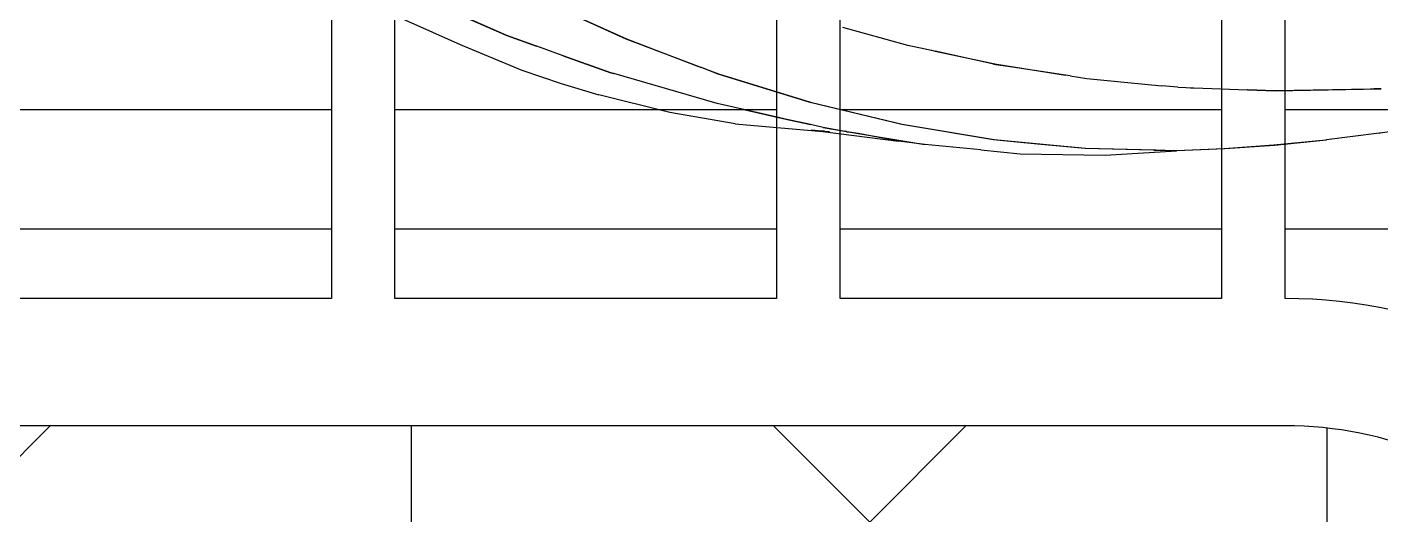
# Model space of a CAD drawing. Header units: millimetres. Extents: x -12551121 to 353735, y 112272 to 285506.
# Drawn here: x 99778 to 100843, y 176681 to 177065 of the extents above; entities that cross this region are included whole.
import ezdxf

# ---------------------------------------------------------------- set-up
doc = ezdxf.new("R2010")
doc.units = ezdxf.units.MM
doc.header["$MEASUREMENT"] = 0
doc.layers.add('+AT9-HATCH', color=8, linetype='Continuous')
doc.layers.add('+AT9_Hardscape', color=1, linetype='Continuous')

# ---------------------------------------------------------------- blocks, each defined once
blk = doc.blocks.new('cabana')
at = {"layer": '+AT9_Hardscape', "color": 1}
for p, q in [((-899.1, 857.3), (-942.5, 797.3)), ((-943.3, 759.8), (-907.6, 809.8)), ((-907.8, 809.5), (-943.3, 759.8)), ((-942.5, 797.3), (-972.2, 753.9)), ((-956.1, 738.8), (-943.3, 759.8)), ((-943.3, 759.8), (-956.1, 738.8)), ((-972.2, 753.9), (-988.9, 725.8)), ((-967.9, 719.7), (-956.3, 738.5)), ((-956.3, 738.6), (-956.2, 738.7)), ((-956.3, 738.5), (-956.3, 738.6)), ((-956.1, 738.8), (-956.2, 738.7)), ((-988.9, 725.8), (-1003.8, 698.6)), ((-988.7, 685.8), (-967.9, 719.7)), ((-967.9, 719.7), (-988.7, 685.8)), ((-1028.8, 646.9), (-1003.8, 698.6)), ((-965.2, 668.6), (-941.7, 700.8)), ((-941.8, 700.4), (-965.1, 668.4)), ((-1029.5, 608.9), (-989.8, 683.7)), ((-989.8, 683.7), (-988.7, 685.8)), ((-988.7, 685.8), (-989.8, 683.7)), ((-965.1, 668.4), (-997.9, 617.3)), ((-997.6, 618), (-965.2, 668.6)), ((-1048.1, 598.4), (-1028.8, 646.9)), ((-998.8, 616.3), (-997.6, 618)), ((-997.9, 617.3), (-997.6, 618)), ((-1038.9, 588.5), (-1029.5, 608.9)), ((-1007, 603.5), (-999.7, 614.9)), ((-1000.9, 612.6), (-1006.9, 603.2)), ((-999, 615.4), (-1000.9, 612.6)), ((-1000.9, 612.6), (-999.7, 614.9)), ((-999.7, 614.9), (-998.8, 616.3)), ((-997.9, 617.3), (-999, 615.4)), ((-998.8, 616.3), (-999, 615.4)), ((-1048.1, 598.4), (-1068.1, 532.3)), ((-1043.7, 537.4), (-1007, 603.5)), ((-1006.9, 603.2), (-1043.6, 537.1)), ((-1038.9, 588.5), (-1051.5, 561)), ((-1050.6, 563.1), (-1038.9, 588.5)), ((-1060.8, 540.7), (-1051.4, 561.4)), ((-1051.5, 561), (-1060.8, 540.7)), ((-1051.5, 561), (-1051.4, 561.4)), ((-1051.4, 561.4), (-1050.6, 563.1)), ((-1068.1, 532.3), (-1087.8, 475.6)), ((-1075.4, 470.3), (-1043.7, 537.4)), ((-1043.6, 537.1), (-1075.3, 469.9)), ((-1068.1, 532.3), (-1069.2, 527.2)), ((-1068.1, 531), (-1067.7, 533)), ((-1067.7, 533), (-1065.3, 540.9)), ((-1065.1, 531.4), (-1060.8, 540.7)), ((-1065.1, 531.4), (-1071.8, 514)), ((-1071.6, 515), (-1065.1, 531.4)), ((-1065.1, 531.4), (-1065.1, 531.4)), ((-1072.4, 512.5), (-1094.5, 455.7)), ((-1075.4, 505.4), (-1072.2, 513.7)), ((-1071.8, 514), (-1072.4, 512.5)), ((-1072.2, 513.7), (-1072.4, 512.5)), ((-1072.2, 513.7), (-1071.6, 515)), ((-1071.8, 514), (-1071.6, 515)), ((-1087.8, 475.6), (-1075.4, 505.4)), ((-991.1, 500.2), (-1015.3, 453.1)), ((-1102, 402.3), (-1075.4, 470.3)), ((-1075.3, 469.9), (-1101.9, 401.8)), ((-1094.5, 455.7), (-1087.8, 475.6)), ((-1107.8, 413.5), (-1094.5, 455.7)), ((-1094.5, 455.7), (-1094.5, 455.7)), ((-1015.4, 453), (-1023.2, 435.4)), ((-1024.4, 432.8), (-1044.4, 387.7)), ((-1044, 389.9), (-1024.4, 432.8)), ((-1023.2, 435.4), (-1024.4, 432.8)), ((-1107.8, 413.5), (-1117.1, 384.1)), ((-1101.9, 401.8), (-1112.7, 367.5)), ((-1112.4, 369.1), (-1102, 402.3)), ((-1117.1, 384.1), (-1131.9, 318.8)), ((-1044.5, 387.6), (-1064, 336.3)), ((-1048.7, 377.7), (-1044.2, 389.6)), ((-1048.7, 377.7), (-1044.7, 388.3)), ((-1044.7, 388.3), (-1044.2, 389.6)), ((-1044.2, 389.6), (-1044, 389.9)), ((-1064, 336.3), (-1048.7, 377.7)), ((-1123.6, 333.2), (-1112.4, 369.1)), ((-1112.7, 367.5), (-1123.5, 332.7)), ((-1112.7, 367.5), (-1112.4, 369.1)), ((-1123.5, 332.7), (-1136, 279.6)), ((-1135.9, 281), (-1123.6, 333.2)), ((-1065.3, 332.8), (-1069.9, 320.6)), ((-1065.3, 332.8), (-1064, 336.3)), ((-1069.9, 320.6), (-1087.7, 263.9)), ((-1131.9, 318.8), (-1140.1, 263.3)), ((-1140.1, 263.3), (-1136.1, 280.3)), ((-1136.2, 279), (-1140, 262.8)), ((-1136.1, 280.3), (-1136.2, 279)), ((-1136, 279.6), (-1136.2, 279)), ((-1136.1, 280.3), (-1135.9, 281)), ((-1136, 279.6), (-1135.9, 281)), ((-1146.2, 226.2), (-1140.1, 263.3)), ((-1140, 262.8), (-1146.1, 225.7)), ((-1091.5, 252), (-1087.7, 263.9)), ((-1093.1, 245.6), (-1093.9, 242.2)), ((-1091.5, 252), (-1093.1, 245.6)), ((-1093.1, 245.6), (-1093.1, 245.6)), ((-1091.5, 252), (-1091.5, 252)), ((-1094.5, 239.6), (-1104.8, 198.6)), ((-1094.5, 239.6), (-1094.6, 239.7)), ((-1093.9, 242.2), (-1094.5, 239.6)), ((-1093.9, 242.2), (-1093.9, 242.2)), ((-1151.6, 187.3), (-1146.2, 226.2)), ((-1146.1, 225.7), (-1151.6, 186.8)), ((-1104.8, 198.5), (-1110, 177.6)), ((-1109.9, 178.1), (-1104.8, 198.5)), ((-1104.8, 198.5), (-1104.8, 198.6)), ((-1156, 146.6), (-1151.6, 187.3)), ((-1151.6, 186.8), (-1156, 145.9)), ((-1110, 177.6), (-1125.5, 95.6)), ((-1124, 103.9), (-1110, 177.6)), ((-1110, 177.6), (-1109.9, 178.1)), ((-1110, 177.6), (-1110, 177.6)), ((-1109.9, 178.1), (-1109.9, 178.1)), ((-1159.3, 104.3), (-1156, 145.9)), ((-1156, 145.9), (-1156, 146.6)), ((-1159.3, 103.6), (-1161.8, 60.7)), ((-1159.3, 104), (-1159.3, 104.3)), ((-1159.3, 104), (-1159.3, 103.6)), ((-1125.5, 95.7), (-1125, 98.3)), ((-1125, 98.3), (-1124.5, 101)), ((-1124.5, 101), (-1124, 103.9))]:
    blk.add_line(p, q, dxfattribs=at)

msp = doc.modelspace()

# ---------------------------------------------------------------- hatches: boundary and pattern name
at = {"layer": '+AT9-HATCH'}
h = msp.add_hatch(dxfattribs=at)
h.set_pattern_fill('ANSI38', color=62, scale=100)
h.set_pattern_definition([(45, (4874355.9, 2835157.78), (-224.506403, 224.506403), []), (135, (4874355.9, 2835157.78), (-673.51921, 224.506403), [793.75, -476.25])])
h.paths.add_polyline_path([(99292.2, 179726.5), (101217.2, 179726.5, -0.414214), (102317.2, 178626.5), (102317.2, 173351.5), (103142.2, 173351.5), (103142.2, 174876.5), (103042.2, 174876.5), (103042.2, 176526.5), (103042.2, 176676.5), (103192.2, 176676.5), (103192.2, 177626.5), (103142.2, 177626.5), (103142.2, 180226.5), (99442.2, 180226.5), (99292.2, 180226.5)])
h = msp.add_hatch(dxfattribs=at)
h.set_pattern_fill('LINE', color=8, scale=750)
h.paths.add_polyline_path([(98342.2, 176851.5), (98342.2, 179526.5), (97292.2, 179526.5, 0.414214), (96392.2, 178626.5), (96392.2, 177751.5, -0.414214), (95292.2, 176651.5), (94892.2, 176651.5), (94892.2, 174751.5), (96392.2, 174751.5, 0.414214), (97292.2, 175651.5), (97292.2, 176001.5), (97292.2, 176451.5, -0.414214), (97692.2, 176851.5), (98342.2, 176851.5)], is_closed=False)
h.paths.add_polyline_path([(98392.2, 179526.5), (98392.2, 176851.5), (98692.2, 176851.5), (98692.2, 179526.5)])
h.paths.add_polyline_path([(98742.2, 179526.5), (98742.2, 176851.5), (99042.2, 176851.5), (99042.2, 179526.5)])
h.paths.add_polyline_path([(99367.2, 179526.5), (99367.2, 176851.5), (99667.2, 176851.5), (99667.2, 179526.5)])
h.paths.add_polyline_path([(99717.2, 179526.5), (99717.2, 176851.5), (100017.2, 176851.5), (100017.2, 179526.5)])
h.paths.add_polyline_path([(100067.2, 179526.5), (100067.2, 176851.5), (100367.2, 176851.5), (100367.2, 179526.5)])
h.paths.add_polyline_path([(100417.2, 179526.5), (100417.2, 176851.5), (100717.2, 176851.5), (100717.2, 179526.5)])
h.paths.add_polyline_path([(101067.2, 176716), (101067.2, 179526.5), (100767.2, 179526.5), (100767.2, 176851.5), (100767.2, 176851.5, -0.21525)])
h.paths.add_polyline_path([(101117.2, 179526.5), (101117.2, 173451.5), (101417.2, 173451.5), (101417.2, 179504, 0.056082), (101217.2, 179526.5), (101117.2, 179526.5)], is_closed=False)
h.paths.add_polyline_path([(101467.2, 179491.1), (101467.2, 173451.5), (101767.2, 173451.5), (101767.2, 179338.9, 0.094274)])
h.paths.add_polyline_path([(102117.2, 178626.6, 0.213378), (101817.2, 179297.3), (101817.2, 173451.5), (102117.2, 173451.5), (102117.2, 178626.5)], is_closed=False)
h.paths.add_polyline_path([(101817.2, 173101.5), (101817.2, 170101.5), (102117.2, 170101.5), (102117.2, 173101.5)])
h.paths.add_polyline_path([(101467.2, 173101.5), (101467.2, 170101.5), (101767.2, 170101.5), (101767.2, 173101.5)])
h.paths.add_polyline_path([(101117.2, 173101.5), (101117.2, 170101.5), (101417.2, 170101.5), (101417.2, 173101.5)])
h.paths.add_polyline_path([(101117.2, 169801.5), (101117.2, 166601.5), (101417.2, 166601.5), (101417.2, 169801.5)])
h.paths.add_polyline_path([(101467.2, 169801.5), (101467.2, 166601.5), (101767.2, 166601.5), (101767.2, 169801.5)])
h.paths.add_polyline_path([(101817.2, 169801.5), (101817.2, 166601.5), (102117.2, 166601.5), (102117.2, 169801.5)])
h.paths.add_polyline_path([(102517.2, 169801.5), (102817.2, 169801.5), (102817.2, 166601.5), (102517.2, 166601.5)])
h.paths.add_polyline_path([(102167.2, 169801.5), (102467.2, 169801.5), (102467.2, 166601.5), (102167.2, 166601.5)])
h.paths.add_polyline_path([(102867.2, 169801.5), (103167.2, 169801.5), (103167.2, 166601.5), (102867.2, 166601.5)])
h.paths.add_polyline_path([(102867.2, 173101.5), (103167.2, 173101.5), (103167.2, 170101.5), (102867.2, 170101.5)])
h.paths.add_polyline_path([(102167.2, 173101.5), (102467.2, 173101.5), (102467.2, 170101.5), (102167.2, 170101.5)])
h.paths.add_polyline_path([(102517.2, 173101.5), (102817.2, 173101.5), (102817.2, 170101.5), (102517.2, 170101.5)])
at = {"layer": '+AT9_Hardscape'}
h = msp.add_hatch(dxfattribs=at)
h.set_pattern_fill('CTYSQMK2', color=8, scale=30)
h.set_pattern_definition([(0, (84.85, 0), (360, 360), [550.293, -169.707]), (90, (0, 84.85), (-360, 360), [550.293, -169.707]), (45, (275.15, 360), (-360.0008, 360.0008), [120, -389.118]), (315, (275.15, 360), (360.0008, 360.0008), [120, -389.118]), (45, (360, 275.15), (-360.0008, 360.0008), [120, -389.118]), (315, (360, 444.85), (360.0008, 360.0008), [120, -389.118])])
h.paths.add_polyline_path([(103192.2, 169851.6), (101067.2, 169851.6), (101067.2, 170051.5), (101067.2, 173151.6), (101067.2, 173351.5), (101067.2, 176451.5, 0.414214), (100767.2, 176751.5), (99292.2, 176751.5), (99092.2, 176751.5), (98142.2, 176751.5), (97692.2, 176751.5, 0.414213), (97392.2, 176451.5), (97392.2, 176001.5), (97392.2, 175651.5, -0.414214), (96392.2, 174651.5), (94842.2, 174651.5), (94842.2, 173826.5), (97342.2, 173826.5), (97342.2, 173226.5), (97342.2, 171216.5), (99072.2, 171216.5), (99092.2, 171216.5), (99092.2, 175751.6), (99272.2, 175751.6), (99292.2, 175751.5), (99292.2, 170526.6), (99272.2, 170526.5), (99272.2, 166551.6), (101067.2, 166551.6), (101078.7, 169851.5), (101972.2, 169851.5), (101972.2, 169801.5), (102117.2, 169801.5), (102117.2, 168556.8), (102167.2, 168556.8), (102161.9, 169077.1), (102122.2, 169077.1), (102122.2, 169851.5), (103015.8, 169851.5), (103015.8, 169801.5), (103042.2, 169801.5), (103042.2, 169851.5), (103192.2, 169851.5)], is_closed=False)
h.paths.add_polyline_path([(102167.2, 171018), (102117.2, 171021.5), (102167.2, 171020.1), (102175.7, 171019.9)], is_closed=False)
h.paths.add_polyline_path([(94842.2, 173226.5), (94822.2, 171216.5), (96211.9, 171216.5), (96442.2, 171216.5), (96442.2, 173226.5), (94842.2, 173226.5)])
h.paths.add_polyline_path([(96442.2, 173226.5), (96442.2, 171216.5), (96742.2, 171216.5), (96742.2, 173226.5)])
h.paths.add_polyline_path([(97042.2, 173226.5), (96742.2, 173226.5), (96742.2, 171216.5), (97042.2, 171216.5)])
h.paths.add_polyline_path([(97042.2, 171216.5), (97342.2, 171216.5), (97342.2, 173226.5), (97042.2, 173226.5)])

# ---------------------------------------------------------------- linework, layer by layer
at = {"layer": '+AT9_Hardscape', "elevation": 0}
for points in [[(99717.2, 179526.5), (100017.2, 179526.5), (100017.2, 176851.5), (99717.2, 176851.5)], [(100067.2, 179526.5), (100367.2, 179526.5), (100367.2, 176851.5), (100067.2, 176851.5)], [(100417.2, 179526.5), (100717.2, 179526.5), (100717.2, 176851.5), (100417.2, 176851.5)]]:
    msp.add_lwpolyline(points, close=True, dxfattribs=at)
msp.add_lwpolyline([(101067.2, 176716, 0.21525), (100767.2, 176851.5), (100767.2, 176851.5), (100767.2, 179526.5), (101067.2, 179526.5)], format="xyb", close=True, dxfattribs=at)
msp.add_lwpolyline([(101067.2, 173351.5), (101067.2, 176451.5, 0.414214), (100767.2, 176751.5), (99092.2, 176751.5)], format="xyb", dxfattribs=at)

# ---------------------------------------------------------------- block references
at = {"rotation": 101.8661847011007}
msp.add_blockref('cabana', (100704.9, 178137.4), dxfattribs=at)

doc.saveas('drawing.dxf')
